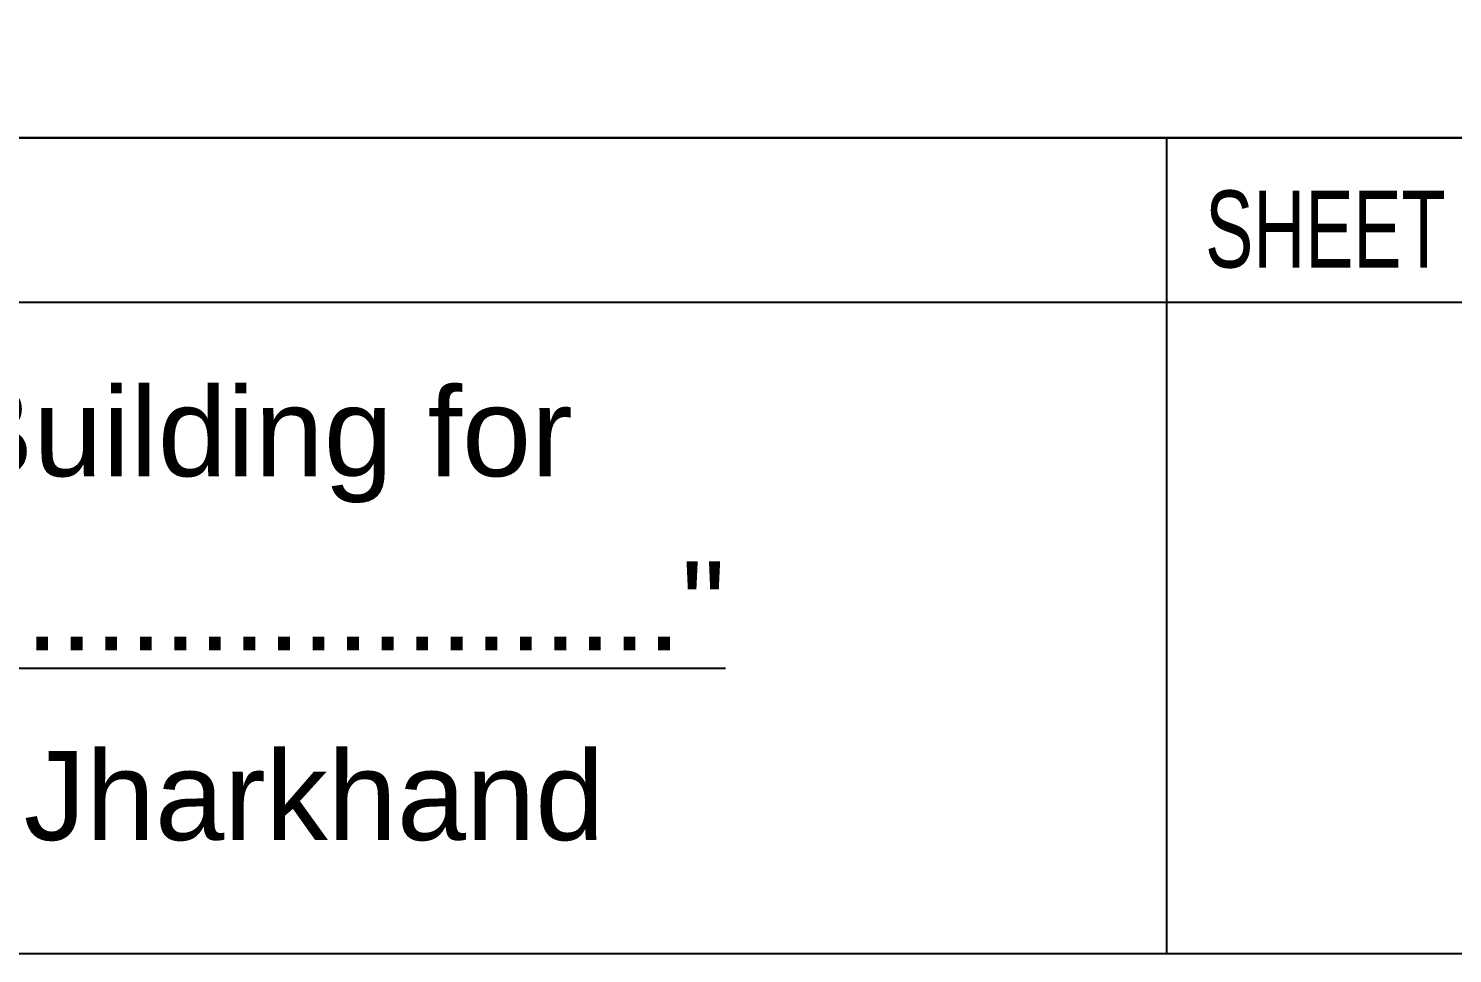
# Model space of a CAD drawing. Header units: inches. Extents: x -13956017 to 293115509, y -946740 to -305538.
# Drawn here: x 1217180.2 to 1217533.1, y -918231.7 to -918002.4 of the extents above; entities that cross this region are included whole.
import ezdxf
from ezdxf.enums import TextEntityAlignment as Align

# ---------------------------------------------------------------- set-up
doc = ezdxf.new("R2010")
doc.units = ezdxf.units.IN
doc.header["$LTSCALE"] = 6
for name, color, linetype, lineweight in [('W', 250, 'Continuous', 5), ('wall', 7, 'Continuous', 30), ('wall high', 7, 'Continuous', 30)]:
    doc.layers.add(name, color=color, linetype=linetype, lineweight=lineweight)
doc.styles.add('ARI', font='arial.ttf')
doc.styles.add('style2', font='eurr____.ttf')

msp = doc.modelspace()

# ---------------------------------------------------------------- linework, layer by layer
at = {"layer": 'W', "lineweight": 5, "ltscale": 20}
msp.add_line((1216670.968282568, -918029.4562512485), (1217409.635426959, -918029.452111898), dxfattribs=at)
at = {"layer": 'wall high', "lineweight": 25}
for p, q in [((1216670.966014551, -918029.454825703), (1218470.388681431, -918029.4552752292)), ((1216670.966014551, -918029.454825703), (1218470.385194713, -918029.4552754255)), ((1216670.966014551, -918029.454825703), (1218470.385208308, -918029.4567009697)), ((1218470.385208309, -918029.4552754255), (1216670.966014551, -918029.454825703)), ((1216670.966014551, -918029.4562512476), (1218470.385208308, -918029.4567009697)), ((1217462.145988882, -918029.454813944), (1217462.145944407, -918231.6854384693)), ((1216759.20141248, -918070.2584102498), (1218050.526980737, -918070.2591915915)), ((1216670.966014459, -918231.6854538065), (1218470.385208217, -918231.685582852))]:
    msp.add_line(p, q, dxfattribs=at)
for points in [[(1216670.96601455, -915474.1560790146), (1218976.84859254, -915474.1560790146), (1218976.84859254, -918029.4562512612), (1216670.96601455, -918029.4562512612)], [(1216670.966014459, -918231.6854538065), (1218470.381707996, -918231.6859214979), (1218470.388681431, -918029.4552744515), (1216670.96601455, -918029.4562512476)]]:
    msp.add_lwpolyline(points, close=True, dxfattribs=at)

# ---------------------------------------------------------------- texts
at = {"layer": 'wall', "style": 'ARI'}
for s, p in [('Proposed Commercial Building for', (1217081.258812259, -918102.3509556614)), ('At- Kathalmore, Ranchi, Jharkhand', (1217083.136772127, -918192.5372027433))]:
    msp.add_text(s, height=22.05852858475322, rotation=0.002389883374613756, dxfattribs=at).set_placement(p, align=Align.MIDDLE_CENTER)
at = {"layer": 'wall high', "lineweight": 25, "style": 'style2', "width": 0.7}
msp.add_text('SHEET TITLE"-', height=19.08568472014759, rotation=359.9999999705087, dxfattribs=at).set_placement((1217471.774597168, -918061.6375754026))
at = {"layer": 'wall high', "lineweight": 25, "style": 'ARI'}
msp.add_text('%%U"M/S......................................................."', height=22.05852858475322, rotation=0.002389883374613756, dxfattribs=at).set_placement((1217079.147061171, -918145.5389610415), align=Align.MIDDLE_CENTER)

doc.saveas('drawing.dxf')
